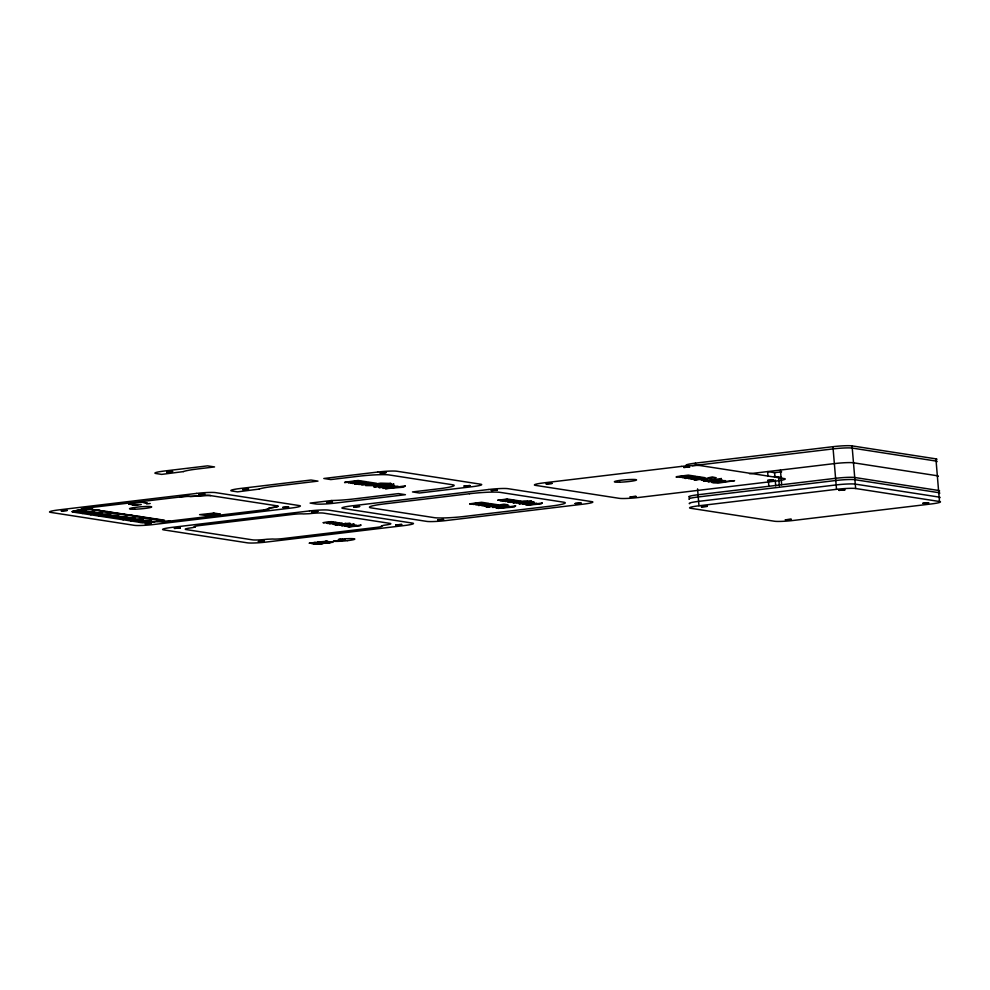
<?xml version="1.0" encoding="UTF-8"?>
<svg xmlns="http://www.w3.org/2000/svg" width="990" height="990" viewBox="0 0 990 990"><rect width="100%" height="100%" fill="white"/><g stroke="black" fill="none" stroke-linecap="round" stroke-linejoin="round"><path stroke-width="1.49" d="M133.093 504.764L132.017 504.665M130.47 504.331L129.381 504.244M345.089 539.872L342.008 540.429A8.106 0.755 -4.8 0 1 341.575 540.478L339.125 540.726A10.964 1.015 -4.8 0 1 337.442 540.874A11.41 1.052 -4.8 0 1 336.315 540.948A10.742 0.99 -4.8 0 1 334.694 541.047A12.548 1.163 -4.8 0 1 333.964 541.072L333.791 541.085A9.257 0.854 -4.8 0 1 333.358 541.097L333.779 541.245A12.585 1.163 -4.8 0 0 334.385 541.307L334.41 541.307M210.635 514.157L209.719 514.107L210.697 513.983M309.313 543.151L315.191 542.557M320.253 542.829L322.121 542.508L319.807 542.768M315.191 542.594L314.065 542.805M324.868 541.679L325.512 541.567M130.866 504.182L129.938 504.12L130.742 504.17M102.094 513.278L101.215 513.389M117.649 515.802L116.783 515.901L118.775 515.802M117.921 515.84L117.154 515.914M217.268 514.689L218.654 514.713M130.408 504.009L128.873 504.182L129.554 504.083M142.436 519.441L141.558 519.713L142.968 519.54M218.32 514.664L219.186 514.441M72.369 511.644L73.173 511.607M84.509 510.815L86.365 510.766M93.357 512.065L94.285 511.991L93.122 512.09M134.85 504.925L136.137 504.962L133.935 504.714M109.519 514.713L110.719 514.553M125.186 517.102L126.745 517.04M133.551 518.5L134.925 518.277M150.554 520.777L149.119 520.851M212.912 515.543L212.466 515.617M125.495 517.25L126.596 517.003M134.628 504.653L132.549 504.69L133.192 504.826M101.042 513.402L101.97 513.253M142.077 519.552L142.684 519.515M314.511 542.866L316.354 542.483L314.04 542.471M141.52 519.663L141.273 519.676M207.343 514.392L208.506 514.416M118.119 515.728L117.389 515.79M130.581 520.839L131.225 520.926M94.557 512.053L93.184 512.251M129.207 504.195L131.546 504.182M220.015 513.996L206.093 515.654M135.184 504.727L134.244 504.9M133.576 518.438L134.479 518.228M73.124 511.682L72.579 511.595M110.162 514.454L109.011 514.664M128.712 504.145L129.294 504.182M150.035 520.913L151.012 520.777L149.329 520.938M141.273 504.566L137.523 505.061L129.678 503.799L142.461 502.264L147.225 502.994L142.362 502.289M80.066 510.073L82.306 509.553L81.415 509.169A7.895 0.73 -4.8 0 1 83.284 508.563L86.526 508.08M270.245 507.87L268.612 508.489A8.192 0.755 -4.8 0 1 263.909 509.875L169.946 521.074A8.304 0.767 -4.8 0 1 159.675 521.52M210.202 515.332L211.823 515.258M324.868 542.668L323.73 542.471L325.908 542.557M324.299 542.508L322.889 542.334M328.519 541.876L325.128 542.384M328.878 541.827L329.719 541.703L322.789 542.235M326.267 542L325.153 542.112L327.48 542.037M314.721 543.423L313.818 543.572L314.981 543.584M326.564 542.062L328.346 541.79M132.412 504.331L129.678 504.207M132.747 504.504L131.002 504.492M134.949 505.123L136.014 504.974L135.259 504.962M209.385 514.169L207.789 514.342M315.105 543.263L312.63 543.671L314.511 543.621M338.357 539.55L340.09 539.315M320.03 542.508L318.632 542.285M325.215 543.312L320.389 542.891M311.603 542.854L310.501 543.102L311.702 543.064M210.004 515.543L211.885 515.456M210.474 515.617L212.899 515.481L210.796 515.493M218.79 514.429L216.29 514.639L218.184 514.317M311.38 542.755L312.135 542.792M326.873 541.555L325.648 541.542M319.708 543.584L323.161 543.547L319.807 543.844M312.308 542.768L312.667 542.73A10.556 0.978 -4.8 0 1 313.013 542.681L313.607 542.619M323.916 541.901C317.085 542.718 331.007 541.592 327.616 541.382M75.549 510.964L90.399 509.194L163.127 520.369M90.672 509.157L164.563 520.22L147.733 522.138M77.851 511.323L80.982 511.125M80.549 511.743L83.123 511.459M81.081 511.83L83.667 511.545M83.234 512.164L99.842 510.271M83.878 512.263L86.353 511.966M85.92 512.572L88.506 512.3M86.452 512.659L89.038 512.375M88.605 512.993L91.625 512.783M89.249 513.092L91.724 512.795M91.29 513.402L93.877 513.129M91.563 513.451L107.898 511.521M93.988 513.822L96.562 513.538M94.52 513.909L97.107 513.624M96.674 514.243L99.149 513.946M96.773 514.255L99.792 514.045M99.359 514.652L115.966 512.771M99.891 514.738L102.477 514.454M102.044 515.072L105.163 514.874M104.73 515.481L107.316 515.208M105.274 515.567L107.848 515.295M107.415 515.901L124.022 514.02M110.113 516.322L112.687 516.038M110.645 516.396L113.231 516.124M112.798 516.731L115.805 516.52L113.442 516.83M115.483 517.151L118.07 516.867M115.756 517.188L132.091 515.27M118.169 517.572L120.755 517.287M118.713 517.646L121.287 517.374M120.854 517.98L123.441 517.708M121.399 518.067L123.973 517.782M123.54 518.401L140.147 516.52M124.084 518.475L126.671 518.203M126.237 518.81L128.712 518.513M126.336 518.834L129.356 518.611M128.923 519.23L131.509 518.946M129.455 519.317L132.041 519.032M131.608 519.651L148.215 517.758M134.293 520.059L136.88 519.787M134.838 520.146L137.412 519.861M136.979 520.48L139.998 520.27M137.622 520.579L140.097 520.282M139.664 520.889L142.251 520.616M139.936 520.938L156.272 519.007M142.362 521.309L145.369 521.099L143.006 521.408M213.914 513.105L199.596 514.639L206.65 515.567M145.047 521.73L147.634 521.445M145.579 521.804L148.166 521.532M142.721 522.435L143.166 522.448M205.165 515.443L218.753 513.847M218.345 514.614C215.263 514.887 221.587 514.689 219.05 514.763M211.835 515.679L210.845 515.728L212.33 515.666M686.429 465.498A14.825 1.374 -4.8 0 1 695.388 463.147L832.937 446.688A14.825 1.374 -4.8 0 1 852.068 445.884L935.921 458.853L939.485 501.497A14.825 1.374 -4.8 0 1 931.107 503.972L793.559 520.431A14.825 1.374 -4.8 0 1 774.428 521.235L690.587 508.266A14.825 1.374 -4.8 0 1 698.965 505.779L836.513 489.332A14.825 1.374 -4.8 0 1 855.645 488.516L939.485 501.497M692.196 465.807A14.825 1.374 -4.8 0 1 695.574 465.35L833.122 448.903A14.825 1.374 -4.8 0 1 852.254 448.086L936.107 461.068A14.825 1.374 -4.8 0 1 936.528 461.909M749.529 473.74L834.36 463.605A14.825 1.374 -4.8 0 1 853.479 462.788L937.332 475.769A14.825 1.374 -4.8 0 1 938.186 476.4M774.069 472.725L781.667 471.822M320.636 541.876L321.577 541.765M320.5 541.901L319.758 541.864L326.861 541.258L325.017 541.74M314.758 543.3L318.384 542.805L311.083 543.436L317.443 542.928M314.362 543.745L319.733 543.015M317.171 544.277L321.131 543.795M326.96 542.99L333.197 542.235M179.945 496.881L180.279 496.844A8.291 0.767 -4.8 0 1 185.774 496.386A8.291 0.767 -4.8 0 1 190.637 496.423L196.23 496.2A11.014 1.015 -4.8 0 1 210.524 495.606L277.336 505.878A11.41 1.052 -4.8 0 1 271 507.771L268.315 508.514A7.895 0.73 -4.8 0 1 263.786 509.862M170.354 521.062L170.033 521.099A8.007 0.743 -4.8 0 1 159.935 521.482L155.826 521.582M320.339 542.557L320.983 542.582M315.996 543.584L315.253 543.671M312.667 542.966L309.387 543.225M312.221 543.015L313.026 543.052M320.092 543.535L316.639 544.302M155.851 521.557L154.168 521.755A11.298 1.04 -4.8 0 1 140.184 522.448L139.516 522.361M154.972 521.631L154.118 521.73A11.014 1.015 -4.8 0 1 139.788 522.324L72.963 512.065A11.422 1.052 -4.8 0 1 73.396 511.162L81.7 509.454A8.18 0.755 -4.8 0 1 86.402 508.068L184.363 496.497A8.019 0.743 -4.8 0 1 190.377 496.46L196.144 496.188A11.298 1.04 -4.8 0 1 210.796 495.582M321.107 542.668L323.693 543.102M217.726 514.577L218.493 514.553M210.35 515.27L211.155 515.208M133.848 518.265L133.007 518.389M320.673 542.013L320.933 542.05A9.578 0.891 -4.8 0 0 321.082 542.075L321.453 542.05M320.55 543.597L321.8 543.597M323.049 542.322L322.728 542.334M85.165 510.753L84.645 510.865M84.818 510.865L85.944 510.704M342.293 539.092L344.545 538.894M338.568 539.525L340.857 539.525A7.351 0.681 -4.8 0 1 340.696 539.723A6.769 0.631 -4.8 0 1 340.387 539.847L340.597 539.859A9.591 0.891 -4.8 0 1 340.956 539.835L342.119 539.785A21.297 1.968 -4.8 0 1 343.914 539.736L345.015 539.773M322.295 541.976L327.517 541.369M323.594 541.765L321.243 542.062M212.108 515.295L209.571 515.518M210.845 515.258L211.241 515.245M146.619 503.947L150.195 503.502M74.757 512.251L74.163 512.164M82.257 513.365L82.677 513.476M90.449 514.627L91.018 514.713M98.505 515.877L98.889 515.988M107.155 517.213L106.561 517.126M123.379 519.713L122.735 519.639M156.729 521.495L159.551 521.445M338.493 541.32L339.001 541.307A11.373 1.052 -4.8 0 0 340.585 541.233L341.191 541.196A10.729 0.99 -4.8 0 0 342.874 541.085A10.989 1.015 -4.8 0 0 344.693 540.924A11.459 1.064 -4.8 0 0 345.72 540.837L345.857 540.825A11.15 1.027 -4.8 0 0 347.478 540.651M137.647 505.011L136.843 504.974M91.996 508.984L75.252 510.976L147.782 522.225M327.962 542.136L328.606 542.235M938.57 490.471L854.716 477.489A14.825 1.374 -4.8 0 0 835.585 478.306L698.037 494.753A14.825 1.374 -4.8 0 0 689.659 497.228M774.093 476.363L778.61 477.069A23.822 2.203 -4.8 0 0 781.568 477.329M213.37 513.018L220.052 513.983M218.06 513.934L219.297 514.045M212.553 514.59L213.803 514.713M208.89 514.218L209.088 514.194M211.179 514.75L212.429 514.874M205.957 515.382L206.922 515.53M329.967 542.433L330.685 542.545M328.989 542.545L329.707 542.656L325.834 542.805L332.058 542.062M324.943 542.681L331.563 541.988L329.534 541.938L330.214 542.037M319.164 542.396L317.147 542.062L318.52 542.297M78.024 510.667L150.752 521.854M321.899 542.198L322.554 542.31M327.084 542.235L327.715 542.347M852.068 445.884L855.645 488.516M832.937 446.688L836.513 489.332M780.429 470.052L781.667 484.754M778.61 477.069L779.353 485.892M774.972 477.081L774.601 472.663L767.609 471.587L767.98 475.992M775.22 480.014L775.715 485.904M768.475 481.882L768.846 486.288M695.388 463.147L695.574 465.35M697.554 488.874L698.965 505.779M338.419 541.332A11.15 1.027 -4.8 0 1 334.323 541.32M339.966 539.265A11.459 1.064 -4.8 0 1 342.181 539.03M344.545 538.82A11.459 1.064 -4.8 0 1 346.253 538.708L347.614 538.696A13.452 1.238 -4.8 0 1 348.332 538.659L349.359 538.622A10.618 0.978 -4.8 0 1 350.311 538.61A10.915 1.002 -4.8 0 1 351.66 538.622A11.15 1.027 -4.8 0 1 354.086 539.513A10.915 1.002 -4.8 0 1 353.306 539.723L352.824 539.822A11.41 1.052 -4.8 0 1 351.735 540.033A10.989 1.015 -4.8 0 1 350.472 540.243L349.049 540.453A10.915 1.002 -4.8 0 1 347.589 540.627M939.968 497.723A14.825 1.374 -4.8 0 0 939.114 497.091L855.273 484.11A14.825 1.374 -4.8 0 0 836.142 484.927L698.593 501.373A14.825 1.374 -4.8 0 0 689.634 503.724M687.419 466.76A14.825 1.374 -4.8 0 1 688.31 466.525M935.921 458.853A14.825 1.374 -4.8 0 1 935.686 459.929M938.57 490.471A14.825 1.374 -4.8 0 1 938.99 491.312M689.263 499.319A14.825 1.374 -4.8 0 1 698.222 496.955L835.77 480.509A14.825 1.374 -4.8 0 1 854.902 479.692L938.755 492.674A14.825 1.374 -4.8 0 1 939.176 493.527M73.248 512.028A11.162 1.027 -4.8 0 1 72.493 511.682L73.656 511.162A11.162 1.027 -4.8 0 1 79.485 510.172M277.064 505.915A11.125 1.027 -4.8 0 1 270.864 507.759M488.516 506.93L489.085 507.288L486.065 506.979L504.059 504.195L508.031 504.838L488.516 506.93M61.343 510.914L67.196 510.444L61.343 510.914M145.307 523.908L151.161 523.438L145.307 523.908M166.741 472.069L172.594 471.587L166.741 472.069M174.426 528.413L180.279 527.942L174.426 528.413M198.891 494.468L204.744 493.985L198.891 494.468M242.649 489.53L248.502 489.06L242.649 489.53M258.378 541.406L264.231 540.936L258.378 541.406M282.744 507.437L288.597 506.967L282.744 507.437M311.974 511.966L317.827 511.496L311.974 511.966M326.601 502.524L332.454 502.054L326.601 502.524M353.752 506.967L359.605 506.496L353.752 506.967M380.197 473.084L386.05 472.601L380.197 473.084M395.827 524.947L401.68 524.465L395.827 524.947M437.704 519.96L443.557 519.49L437.704 519.96M464.038 486.053L469.904 485.583L464.038 486.053M491.3 490.52L497.153 490.038L491.3 490.52M546.22 483.912L552.074 483.429L546.22 483.912M575.14 503.502L581.006 503.019L575.14 503.502M630.172 496.906L636.026 496.423L630.172 496.906M683.768 467.453L689.622 466.983L683.768 467.453M701.415 506.818L707.268 506.336L701.415 506.818M767.621 480.435L773.475 479.964L767.621 480.435M785.379 519.812L791.233 519.329L785.379 519.812M838.963 490.372L844.817 489.889L838.963 490.372M922.816 503.341L928.67 502.871L922.816 503.341M195.042 527.076L192.27 527.682A11.261 1.04 -4.8 0 0 185.996 529.551L252.537 539.859A11.162 1.027 -4.8 0 0 267.015 539.253L272.696 539.005A8.155 0.755 -4.8 0 0 283.202 538.56L376.732 527.373A8.031 0.743 -4.8 0 0 381.36 526.012L383.823 525.269A11.261 1.04 -4.8 0 0 390.085 523.401L323.544 513.105A11.162 1.027 -4.8 0 0 309.078 513.711L303.385 513.946A8.155 0.755 -4.8 0 0 292.879 514.392L199.349 525.579A8.031 0.743 -4.8 0 0 194.721 526.94L195.042 527.076M345.003 523.45L346.327 523.821L335.177 525.034L350.25 523.438L345.003 523.45M708.494 477.762L710.436 478.306L702.306 478.455L694.126 480.076L716.154 477.749L712.305 476.945L708.494 477.762M712.701 482.551L717.923 483.145L734.58 480.682L712.701 482.551M393.723 484.098L392.127 485.397L373.836 486.932L393.723 484.098M353.801 523.982L352.811 524.787L341.562 525.727L353.801 523.982M405.195 485.867L403.598 487.167L385.308 488.714L405.195 485.867M360.855 525.071L359.877 525.876L348.616 526.829L360.855 525.071M515.567 505.878L514.169 507.029L498.131 508.377L515.567 505.878M533.672 501.695L532.484 502.66L518.946 503.799L533.672 501.695M542.149 503.007L540.973 503.972L527.435 505.11L542.149 503.007M721.351 478.541L719.916 479.717L703.457 481.103L721.351 478.541M379.059 487.575L384.565 487.34L382.994 488.454L387.313 487.142L398.351 486.486L391.904 486.214L394.428 485.657L392.473 485.446L379.059 487.575M344.78 526.123L348.158 525.975L347.193 526.668L356.647 525.455L353.022 524.824L344.78 526.123M492.661 507.387L497.487 507.165L496.101 508.142L499.888 507.004L509.565 506.422L503.91 506.187L506.125 505.704L504.417 505.519L492.661 507.387M522.819 504.269L526.89 504.096L525.727 504.912L537.087 503.464L532.311 503.267L534.179 502.846L532.731 502.697L522.819 504.269M708.159 481.685L713.109 481.462L711.686 482.464L715.584 481.289L725.509 480.695L719.705 480.459L721.982 479.952L720.225 479.766L708.159 481.685M390.84 483.429L377.524 485.669L365.632 485.583L380.667 483.157L390.84 483.429M531.531 501.2L521.681 502.858L512.882 502.796L524.007 500.989L531.531 501.2M345.287 482.155L344.582 482.6L358.454 481.115L347.997 482.476L348.839 482.947L361.4 481.635L350.918 482.984L352.663 483.467L366.572 481.746L358.132 480.484L345.287 482.155M355.299 483.714L354.593 484.147L368.466 482.662L358.009 484.023L358.85 484.494L371.411 483.182L360.929 484.531L362.686 485.013L376.584 483.293L368.144 482.031L355.299 483.714M323.272 522.683L333.185 522.361L326.737 523.19L327.814 523.487L336.365 522.423L331.18 521.643L323.272 522.683M329.435 523.636L339.347 523.314L332.9 524.143L333.976 524.44L342.528 523.388L337.343 522.596L329.435 523.636M470.287 503.749L469.668 504.133L481.833 502.833L472.663 504.021L473.406 504.442L484.419 503.291L475.225 504.467L476.759 504.9L488.949 503.39L481.548 502.276L470.287 503.749M479.073 505.11L478.455 505.494L490.619 504.195L481.449 505.383L482.192 505.803L493.193 504.653L484.011 505.828L485.546 506.249L497.735 504.752L490.335 503.638L479.073 505.11M497.821 500.259L507.561 499.492L499.826 500.495L500.457 500.841L509.739 499.876L501.992 500.866L503.279 501.225L513.575 499.962L507.325 499.022L497.821 500.259M505.234 501.41L514.973 500.631L507.239 501.633L507.858 501.992L517.151 501.014L509.392 502.017L510.692 502.375L520.975 501.101L514.738 500.16L505.234 501.41M676.702 476.636L676.071 477.032L688.557 475.695L679.152 476.92L679.907 477.341L691.206 476.165L681.776 477.378L683.348 477.811L695.859 476.264L688.26 475.126L676.702 476.636M685.711 478.034L685.08 478.43L697.566 477.093L688.161 478.318L688.916 478.739L700.215 477.564L690.785 478.776L692.369 479.21L704.868 477.663L697.282 476.524L685.711 478.034M183.323 471.611L161.642 474.396L155.9 473.505A14.825 1.374 -4.8 0 1 164.278 471.03L207.578 465.857L214.558 466.933L197.505 468.975A23.822 2.203 -4.8 0 0 183.323 471.611M259.231 489.072L237.551 491.857L231.809 490.978A14.825 1.374 -4.8 0 1 240.186 488.503L310.996 480.026L317.976 481.115L273.413 486.437A23.822 2.203 -4.8 0 0 259.231 489.072M320.847 542.78L322.245 542.693L320.896 542.768M340.164 525.047L344.161 524.836L340.164 525.047M701.415 480.101L707.256 479.779L701.415 480.101M371.485 484.952L370.31 485.211L379.244 484.815A14.405 1.337 -4.8 0 0 383.811 484.234L386.001 483.863L371.485 484.952M517.201 502.326L516.335 502.512L522.943 502.227A10.667 0.99 -4.8 0 0 526.333 501.794L527.955 501.522L517.201 502.326M196.441 493.428L58.893 509.887A14.825 1.374 -4.8 0 0 50.515 512.362L134.355 525.331A14.825 1.374 -4.8 0 0 153.487 524.527L291.035 508.068A14.825 1.374 -4.8 0 0 299.413 505.593L215.572 492.612A14.825 1.374 -4.8 0 0 196.441 493.428M377.735 472.044L323.817 478.492L330.796 479.581L358.454 476.264A23.97 2.215 -4.8 0 1 389.293 474.965L452.517 484.754A24.008 2.215 -4.8 0 1 439.077 488.751L412.471 491.931L419.463 493.008L472.341 486.684A14.825 1.374 -4.8 0 0 480.719 484.209L396.866 471.228A14.825 1.374 -4.8 0 0 377.735 472.044M331.625 500.519L310.118 503.093L315.662 503.947A14.825 1.374 -4.8 0 0 334.793 503.143L405.43 494.691L398.438 493.614L354.049 498.923A23.822 2.203 -4.8 0 1 333.036 500.495L331.625 500.519M309.511 510.939L171.963 527.385A14.825 1.374 -4.8 0 0 163.585 529.86L247.438 542.842A14.825 1.374 -4.8 0 0 266.57 542.025L404.118 525.579A14.825 1.374 -4.8 0 0 412.496 523.104L328.643 510.122A14.825 1.374 -4.8 0 0 309.511 510.939M488.837 489.481L351.289 505.94A14.825 1.374 -4.8 0 0 342.911 508.414L426.764 521.396A14.825 1.374 -4.8 0 0 445.896 520.579L583.444 504.133A14.825 1.374 -4.8 0 0 591.822 501.645L507.969 488.676A14.825 1.374 -4.8 0 0 488.837 489.481M681.306 466.426L543.757 482.873A14.825 1.374 -4.8 0 0 535.38 485.348L619.233 498.329A14.825 1.374 -4.8 0 0 638.364 497.512L775.913 481.066A14.825 1.374 -4.8 0 0 784.29 478.591L700.437 465.609A14.825 1.374 -4.8 0 0 681.306 466.426M469.557 493.713L384.516 503.885A23.822 2.203 -4.8 0 0 371.101 507.87L434.325 517.659A23.822 2.203 -4.8 0 0 465.151 516.359L550.18 506.187A24.008 2.215 -4.8 0 0 563.619 502.19L500.396 492.401A23.97 2.215 -4.8 0 0 469.557 493.713M314.931 543.757L313.892 543.869L321.441 543.287L314.931 543.757M134.863 509.207A11.113 1.027 -4.8 0 0 151.668 506.942A11.113 1.027 -4.8 0 0 135.246 507.387A11.113 1.027 -4.8 0 0 134.863 509.207M619.74 482.192A11.113 1.027 -4.8 0 0 636.545 479.94A11.113 1.027 -4.8 0 0 620.124 480.373A11.113 1.027 -4.8 0 0 619.74 482.192"/></g></svg>
